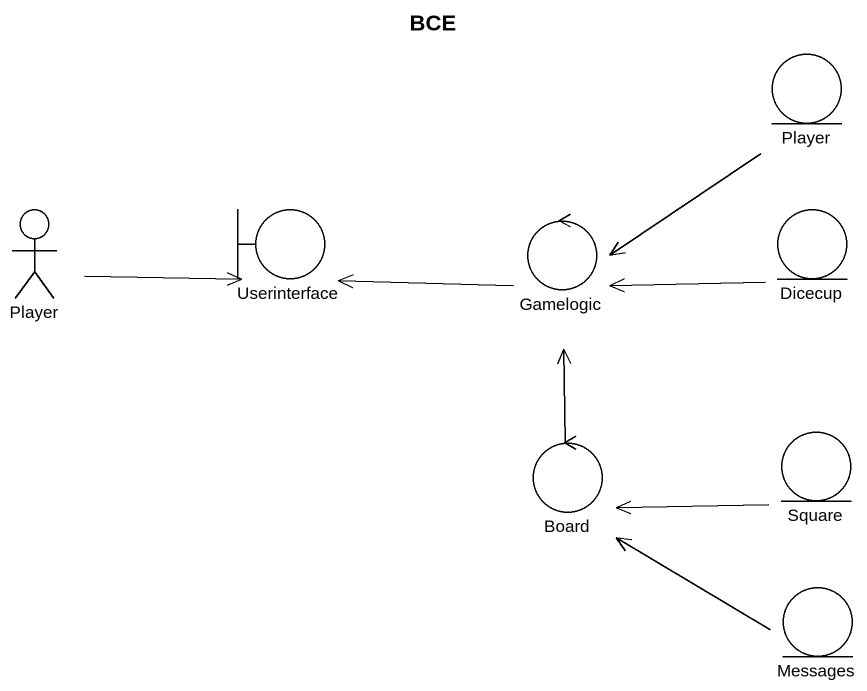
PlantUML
@startuml
title BCE
entity Player
actor "Player" as Player_2
boundary Userinterface
control Gamelogic
entity Dicecup
control Board
entity Square
entity Messages
Player --> Gamelogic
Player_2 -right-> Userinterface
Gamelogic -left-> Userinterface
Dicecup -left-> Gamelogic
Board -up-> Gamelogic
Square -left-> Board
Messages -up-> Board
@enduml
